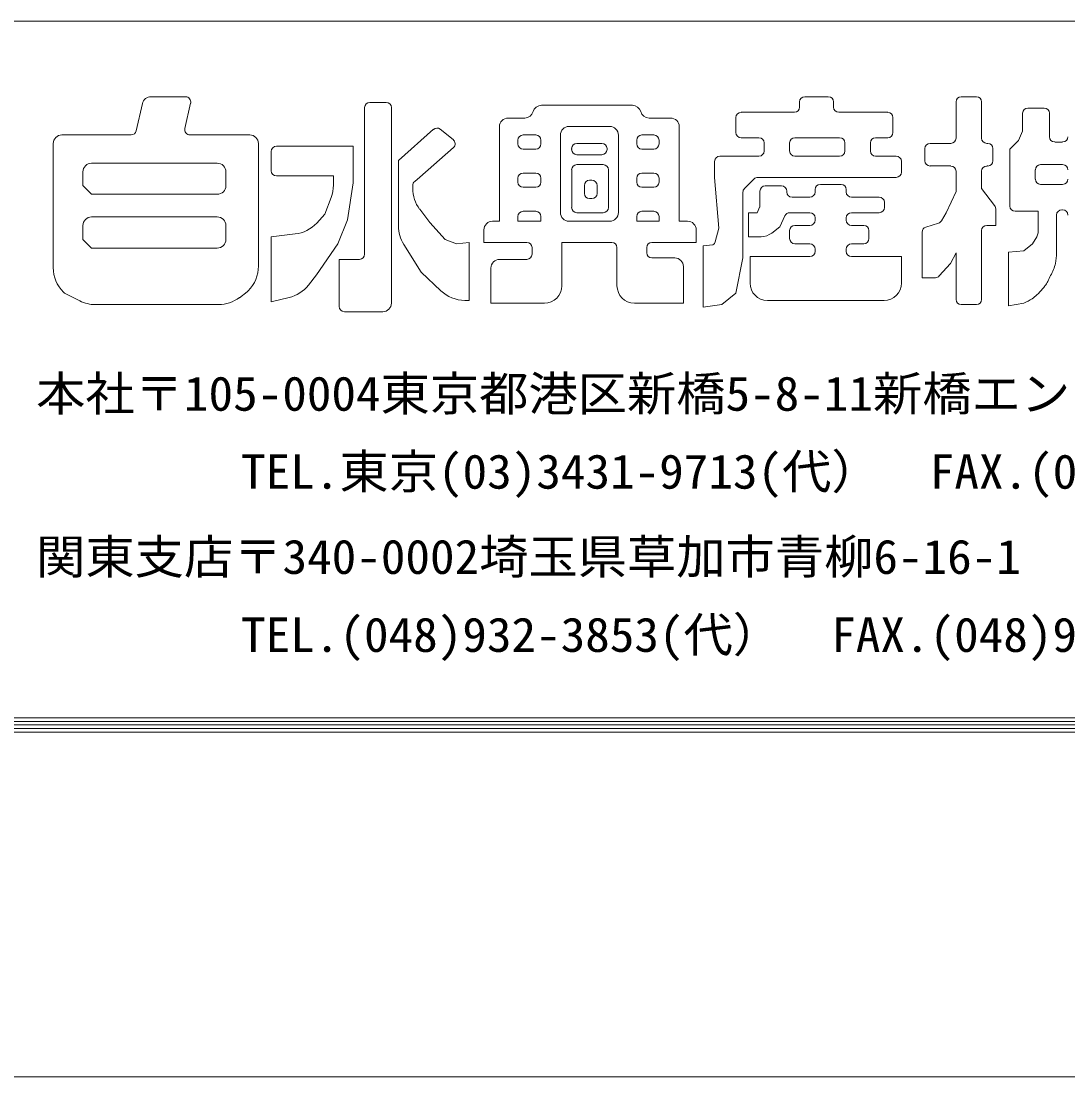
# Model space of a CAD drawing. Units: millimetres, scale not verified. Extents: x -3554 to 3554, y -1188 to 1188.
# Drawn here: x -2888.9 to -2710.5, y -1188 to -1008 of the extents above; entities that cross this region are included whole.
import ezdxf
from ezdxf.enums import TextEntityAlignment as Align

# ---------------------------------------------------------------- set-up
doc = ezdxf.new("R2010")
doc.units = ezdxf.units.MM
doc.header["$LTSCALE"] = 20
for name, color, linetype, lineweight in [('0-0_0', 7, 'Continuous', 18), ('0-1_DEFPOINTS', 7, 'Continuous', 18), ('0-4_WAKU', 7, 'Continuous', 18)]:
    doc.layers.add(name, color=color, linetype=linetype, lineweight=lineweight)
doc.styles.add('ＭＳ ゴシック', font='')
doc.styles.get('ＭＳ ゴシック').set_extended_font_data('MS Gothic')

msp = doc.modelspace()

# ---------------------------------------------------------------- linework, layer by layer
at = {"layer": '0-0_0'}
for p, q in [((-2868.23, -1022.05), (-2869.29, -1026.71)), ((-2860.88, -1020.89), (-2866.79, -1020.89)), ((-2861, -1026.32), (-2860.02, -1021.98)), ((-2826.67, -1021.86), (-2829.48, -1021.86)), ((-2784.73, -1022.35), (-2800.22, -1022.35)), ((-2756.23, -1021.79), (-2756.23, -1022.66)), ((-2751.33, -1020.9), (-2755.35, -1020.9)), ((-2750.44, -1022.66), (-2750.44, -1021.79)), ((-2729.56, -1021.78), (-2729.56, -1027.96)), ((-2726.1, -1020.89), (-2728.67, -1020.89)), ((-2725.22, -1027.96), (-2725.22, -1021.78)), ((-2830.37, -1022.75), (-2830.37, -1047.73)), ((-2825.79, -1049.04), (-2825.79, -1022.75)), ((-2757.12, -1023.55), (-2766.2, -1023.55)), ((-2741.2, -1023.55), (-2749.56, -1023.55)), ((-2718.22, -1023.71), (-2718.22, -1026.74)), ((-2714.52, -1022.82), (-2717.33, -1022.82)), ((-2713.64, -1027.72), (-2713.64, -1023.71)), ((-2807.38, -1026), (-2807.38, -1042.11)), ((-2803.07, -1024.52), (-2805.9, -1024.52)), ((-2795.52, -1025.96), (-2788.59, -1025.96)), ((-2778.22, -1024.52), (-2781.88, -1024.52)), ((-2776.74, -1042.11), (-2776.74, -1026)), ((-2767.09, -1024.44), (-2767.09, -1027)), ((-2740.31, -1027), (-2740.31, -1024.44)), ((-2870.16, -1027.4), (-2881.96, -1027.4)), ((-2849.94, -1027.4), (-2860.14, -1027.4)), ((-2824.58, -1031.74), (-2818.63, -1026.45)), ((-2817.48, -1026.42), (-2815.27, -1028.19)), ((-2801.21, -1027.41), (-2803.35, -1027.41)), ((-2797, -1040.63), (-2797, -1027.44)), ((-2787.11, -1027.44), (-2787.11, -1040.63)), ((-2781.07, -1027.41), (-2783.09, -1027.41)), ((-2883.44, -1028.88), (-2883.44, -1050.02)), ((-2848.46, -1049.78), (-2848.46, -1028.88)), ((-2832.3, -1029.33), (-2845.4, -1029.33)), ((-2832.3, -1034.39), (-2832.3, -1029.33)), ((-2815.24, -1029.55), (-2820.96, -1034.63)), ((-2804.24, -1028.3), (-2804.24, -1028.93)), ((-2800.32, -1028.93), (-2800.32, -1028.3)), ((-2789.93, -1028.85), (-2794.19, -1028.85)), ((-2783.98, -1028.3), (-2783.98, -1028.93)), ((-2780.18, -1028.93), (-2780.18, -1028.3)), ((-2766.2, -1027.89), (-2763.15, -1027.89)), ((-2762.27, -1028.78), (-2762.27, -1030.14)), ((-2757.92, -1030.14), (-2757.92, -1028.78)), ((-2757.04, -1027.89), (-2749.4, -1027.89)), ((-2748.51, -1028.78), (-2748.51, -1030.14)), ((-2744.17, -1030.14), (-2744.17, -1028.78)), ((-2743.28, -1027.89), (-2741.2, -1027.89)), ((-2730.45, -1028.85), (-2733.98, -1028.85)), ((-2724.17, -1028.85), (-2724.33, -1028.85)), ((-2711.39, -1028.61), (-2712.75, -1028.61)), ((-2846.29, -1030.22), (-2846.29, -1033.51)), ((-2803.35, -1029.82), (-2801.21, -1029.82)), ((-2795.07, -1029.74), (-2795.07, -1029.89)), ((-2794.19, -1030.78), (-2789.93, -1030.78)), ((-2789.04, -1029.89), (-2789.04, -1029.74)), ((-2783.09, -1029.82), (-2781.07, -1029.82)), ((-2763.15, -1031.02), (-2769.82, -1031.02)), ((-2749.4, -1031.02), (-2757.04, -1031.02)), ((-2739.75, -1031.02), (-2743.28, -1031.02)), ((-2734.87, -1029.73), (-2734.87, -1031.82)), ((-2723.29, -1031.82), (-2723.29, -1029.73)), ((-2720.39, -1029.81), (-2720.39, -1039.53)), ((-2855.49, -1032.22), (-2876.9, -1032.22)), ((-2824.58, -1042.92), (-2824.58, -1031.74)), ((-2789.69, -1032.47), (-2794.19, -1032.47)), ((-2770.71, -1031.91), (-2770.71, -1034.64)), ((-2738.87, -1033.75), (-2738.87, -1031.91)), ((-2733.98, -1032.7), (-2730.45, -1032.7)), ((-2724.33, -1032.7), (-2724.17, -1032.7)), ((-2715.16, -1032.46), (-2711.39, -1032.46)), ((-2854.01, -1036.05), (-2854.01, -1033.7)), ((-2845.4, -1034.39), (-2835.68, -1034.39)), ((-2835.68, -1035.97), (-2835.68, -1034.39)), ((-2820.96, -1034.63), (-2821.83, -1035.33)), ((-2804.24, -1034.8), (-2804.24, -1035.44)), ((-2801.21, -1033.92), (-2803.35, -1033.92)), ((-2800.32, -1035.44), (-2800.32, -1034.8)), ((-2795.07, -1033.36), (-2795.07, -1039.78)), ((-2788.8, -1039.78), (-2788.8, -1033.36)), ((-2783.98, -1034.8), (-2783.98, -1035.44)), ((-2781.07, -1033.92), (-2783.09, -1033.92)), ((-2780.18, -1035.44), (-2780.18, -1034.8)), ((-2763.97, -1034.9), (-2765.62, -1036.55)), ((-2739.75, -1034.64), (-2763.35, -1034.64)), ((-2729.56, -1033.59), (-2729.56, -1037.04)), ((-2725.22, -1036.56), (-2725.22, -1033.59)), ((-2716.05, -1034.95), (-2716.05, -1033.35)), ((-2822.17, -1036.03), (-2822.17, -1036.52)), ((-2803.35, -1036.33), (-2801.21, -1036.33)), ((-2792.9, -1036.01), (-2792.9, -1037.37)), ((-2791.62, -1035.12), (-2792.02, -1035.12)), ((-2790.73, -1037.37), (-2790.73, -1036.01)), ((-2783.09, -1036.33), (-2781.07, -1036.33)), ((-2759.29, -1036.09), (-2762.1, -1036.09)), ((-2753.58, -1036.73), (-2753.58, -1037.13)), ((-2749.16, -1035.85), (-2752.69, -1035.85)), ((-2748.27, -1037.13), (-2748.27, -1036.73)), ((-2725.22, -1036.56), (-2722.99, -1039.45)), ((-2711.39, -1035.84), (-2715.16, -1035.84)), ((-2876.9, -1037.53), (-2855.49, -1037.53)), ((-2792.02, -1038.26), (-2791.62, -1038.26)), ((-2762.99, -1036.97), (-2762.99, -1039.7)), ((-2758.41, -1037.13), (-2758.41, -1036.97)), ((-2754.47, -1038.01), (-2757.52, -1038.01)), ((-2742.65, -1038.01), (-2747.39, -1038.01)), ((-2731.25, -1040.66), (-2729.56, -1037.04)), ((-2820.98, -1040.07), (-2819.27, -1042.35)), ((-2741.76, -1039.78), (-2741.76, -1038.9)), ((-2711.54, -1040.18), (-2711.39, -1040.18)), ((-2855.49, -1041.38), (-2876.9, -1041.38)), ((-2807.38, -1042.11), (-2808.55, -1042.11)), ((-2804.24, -1041.31), (-2804.24, -1042.11)), ((-2800.32, -1042.11), (-2804.24, -1042.11)), ((-2801.21, -1040.43), (-2803.35, -1040.43)), ((-2800.32, -1042.11), (-2800.32, -1041.31)), ((-2788.59, -1042.11), (-2795.52, -1042.11)), ((-2794.19, -1040.67), (-2789.69, -1040.67)), ((-2783.98, -1041.31), (-2783.98, -1042.11)), ((-2780.18, -1042.11), (-2783.98, -1042.11)), ((-2781.07, -1040.43), (-2783.09, -1040.43)), ((-2780.18, -1042.11), (-2780.18, -1041.31)), ((-2775.33, -1042.11), (-2776.74, -1042.11)), ((-2759.61, -1043.08), (-2758.74, -1041.18)), ((-2757.93, -1040.67), (-2754.47, -1040.67)), ((-2753.58, -1041.55), (-2753.58, -1041.95)), ((-2748.27, -1041.95), (-2748.27, -1041.55)), ((-2747.39, -1040.67), (-2742.65, -1040.67)), ((-2732.04, -1042.04), (-2731.25, -1040.66)), ((-2719.5, -1040.42), (-2715.57, -1040.42)), ((-2715.57, -1040.42), (-2715.57, -1044.11)), ((-2712.43, -1047.47), (-2712.43, -1041.06)), ((-2854.01, -1045.21), (-2854.01, -1042.86)), ((-2810.03, -1043.59), (-2810.03, -1045.73)), ((-2773.85, -1045.73), (-2773.85, -1043.59)), ((-2760.98, -1044.14), (-2759.61, -1043.08)), ((-2757.92, -1043.72), (-2757.92, -1045.08)), ((-2754.47, -1042.84), (-2757.04, -1042.84)), ((-2745.3, -1042.84), (-2747.39, -1042.84)), ((-2744.41, -1045.08), (-2744.41, -1043.72)), ((-2735.35, -1051.75), (-2735.35, -1043.97)), ((-2734.72, -1043.12), (-2732.55, -1042.45)), ((-2725.22, -1055.44), (-2725.22, -1043.72)), ((-2812.52, -1045.72), (-2812.52, -1055.61)), ((-2810.03, -1045.73), (-2802.72, -1045.73)), ((-2796.76, -1053.13), (-2796.76, -1045.73)), ((-2796.76, -1045.73), (-2788.24, -1045.73)), ((-2781.4, -1045.73), (-2773.85, -1045.73)), ((-2764.92, -1044.76), (-2762.8, -1044.76)), ((-2876.9, -1046.69), (-2855.49, -1046.69)), ((-2820.72, -1050.79), (-2823.68, -1046.06)), ((-2801.83, -1046.62), (-2801.83, -1047.73)), ((-2787.35, -1046.62), (-2787.35, -1053.13)), ((-2782.29, -1047.49), (-2782.29, -1046.62)), ((-2757.04, -1045.97), (-2754.47, -1045.97)), ((-2753.58, -1046.86), (-2753.58, -1047.25)), ((-2748.27, -1047.25), (-2748.27, -1046.86)), ((-2747.39, -1045.97), (-2745.3, -1045.97)), ((-2730.52, -1049.34), (-2729.56, -1047.53)), ((-2729.56, -1047.53), (-2729.56, -1055.44)), ((-2720.63, -1056.57), (-2720.63, -1047.41)), ((-2825.79, -1056.06), (-2825.79, -1048.62)), ((-2802.72, -1048.62), (-2807.35, -1048.62)), ((-2777.5, -1048.38), (-2781.4, -1048.38)), ((-2764.68, -1048.14), (-2764.68, -1052.65)), ((-2754.47, -1048.14), (-2764.68, -1048.14)), ((-2738.87, -1048.14), (-2747.39, -1048.14)), ((-2738.87, -1052.65), (-2738.87, -1048.14)), ((-2732.43, -1051.45), (-2730.52, -1049.34)), ((-2817.37, -1053.98), (-2820.72, -1050.79)), ((-2808.83, -1050.1), (-2808.83, -1056.09)), ((-2776.02, -1056.09), (-2776.02, -1049.86)), ((-2735.35, -1051.75), (-2733.09, -1051.75)), ((-2876.26, -1056.33), (-2855.26, -1056.33)), ((-2846.29, -1055.85), (-2843.23, -1055.12)), ((-2812.52, -1055.61), (-2813.29, -1055.61)), ((-2808.83, -1056.09), (-2799.72, -1056.09)), ((-2784.39, -1056.09), (-2776.02, -1056.09)), ((-2761.72, -1055.61), (-2741.83, -1055.61)), ((-2728.67, -1056.33), (-2726.1, -1056.33)), ((-2720.63, -1056.57), (-2718.01, -1056.06)), ((-2833.82, -1057.54), (-2827.27, -1057.54))]:
    msp.add_line(p, q, dxfattribs=at)
for points in [[(-2720.39, -1029.81), (-2718.94, -1028.36), (-2718.22, -1026.74)], [(-2878.38, -1033.7), (-2878.38, -1036.05), (-2876.9, -1037.53)], [(-2839.95, -1053.02), (-2838.57, -1051.27), (-2834.95, -1045.96), (-2833.26, -1041.87), (-2832.3, -1035.6), (-2832.3, -1034.39)], [(-2770.62, -1045.63), (-2769.99, -1043.32), (-2770.71, -1034.64)], [(-2838.53, -1042.42), (-2837.12, -1040.9), (-2836.05, -1038.05)], [(-2765.88, -1037.18), (-2765.88, -1048.38), (-2767.09, -1054.41), (-2769.5, -1056.34), (-2772.64, -1056.78)], [(-2764.92, -1044.76), (-2764.92, -1040.67), (-2763.47, -1040.67), (-2762.99, -1039.58)], [(-2722.8, -1040), (-2722.8, -1042.83), (-2724.33, -1042.83)], [(-2878.38, -1042.86), (-2878.38, -1045.21), (-2876.9, -1046.69)], [(-2819.27, -1042.35), (-2816.62, -1045.24), (-2814.69, -1045.96), (-2812.52, -1045.72)], [(-2846.29, -1055.85), (-2846.29, -1044.76), (-2842.2, -1044.29)], [(-2720.63, -1047.41), (-2717.98, -1047.17), (-2716.53, -1045.96), (-2715.81, -1044.76), (-2715.57, -1044.11)], [(-2772.64, -1056.78), (-2772.64, -1046.29), (-2771, -1046.15)], [(-2831.26, -1048.62), (-2834.71, -1048.62), (-2834.71, -1056.65)], [(-2881.71, -1054.21), (-2881.51, -1054.4), (-2878.9, -1055.71)], [(-2851.71, -1055.15), (-2850.39, -1054.16), (-2850.2, -1053.97)]]:
    msp.add_lwpolyline(points, dxfattribs=at)
for centre, radius, start, end in [((-2866.79, -1022.37), 1.48, 90, 167.1894), ((-2860.88, -1021.78), 0.888, 347.1895, 90), ((-2829.48, -1022.75), 0.888, 90, 180), ((-2826.67, -1022.75), 0.888, 0, 90), ((-2800.22, -1023.83), 1.48, 90, 164.5119), ((-2784.73, -1023.83), 1.48, 15.4881, 90), ((-2755.35, -1021.79), 0.888, 90, 180), ((-2751.33, -1021.79), 0.888, 0, 90), ((-2728.67, -1021.78), 0.888, 90, 180), ((-2726.1, -1021.78), 0.888, 0, 90), ((-2803.07, -1023.04), 1.48, 270, 344.5119), ((-2781.88, -1023.04), 1.48, 195.4881, 270), ((-2766.2, -1024.44), 0.888, 90, 180), ((-2757.12, -1022.66), 0.888, 270, 0), ((-2749.56, -1022.66), 0.888, 180, 270), ((-2741.2, -1024.44), 0.888, 0, 90), ((-2717.33, -1023.71), 0.888, 90, 180), ((-2714.52, -1023.71), 0.888, 0, 90), ((-2805.9, -1026), 1.48, 90, 180), ((-2795.52, -1027.44), 1.48, 90, 180), ((-2788.59, -1027.44), 1.48, 0, 90), ((-2778.22, -1026), 1.48, 0, 90), ((-2881.96, -1028.88), 1.48, 90, 180), ((-2870.16, -1026.51), 0.888, 270, 347.1895), ((-2860.14, -1026.51), 0.888, 167.1894, 270), ((-2849.94, -1028.88), 1.48, 0, 90), ((-2818.04, -1027.12), 0.888, 51.3609, 131.6125), ((-2803.35, -1028.3), 0.888, 90, 180), ((-2801.21, -1028.3), 0.888, 0, 90), ((-2783.09, -1028.3), 0.888, 90, 180), ((-2781.07, -1028.3), 0.888, 0, 90), ((-2766.2, -1027), 0.888, 180, 270), ((-2741.2, -1027), 0.888, 270, 0), ((-2712.75, -1027.72), 0.888, 180, 270), ((-2711.39, -1027.72), 0.888, 270, 0), ((-2845.4, -1030.22), 0.888, 90, 180), ((-2815.83, -1028.89), 0.888, 311.6125, 51.3609), ((-2803.35, -1028.93), 0.888, 180, 270), ((-2801.21, -1028.93), 0.888, 270, 0), ((-2794.19, -1029.74), 0.888, 90, 180), ((-2789.93, -1029.74), 0.888, 0, 90), ((-2783.09, -1028.93), 0.888, 180, 270), ((-2781.07, -1028.93), 0.888, 270, 0), ((-2763.15, -1028.78), 0.888, 0, 90), ((-2757.04, -1028.78), 0.888, 90, 180), ((-2749.4, -1028.78), 0.888, 0, 90), ((-2743.28, -1028.78), 0.888, 90, 180), ((-2733.98, -1029.73), 0.888, 90, 180), ((-2730.45, -1027.96), 0.888, 270, 0), ((-2724.33, -1027.96), 0.888, 180, 270), ((-2724.17, -1029.73), 0.888, 0, 90), ((-2794.19, -1029.89), 0.888, 180, 270), ((-2789.93, -1029.89), 0.888, 270, 0), ((-2769.82, -1031.91), 0.888, 90, 180), ((-2763.15, -1030.14), 0.888, 270, 0), ((-2757.04, -1030.14), 0.888, 180, 270), ((-2749.4, -1030.14), 0.888, 270, 0), ((-2743.28, -1030.14), 0.888, 180, 270), ((-2739.75, -1031.91), 0.888, 0, 90), ((-2876.9, -1033.7), 1.48, 90, 180), ((-2855.49, -1033.7), 1.48, 0, 90), ((-2794.19, -1033.36), 0.888, 90, 180), ((-2789.69, -1033.36), 0.888, 0, 90), ((-2733.98, -1031.82), 0.888, 180, 270), ((-2730.45, -1033.59), 0.888, 0, 90), ((-2724.33, -1033.59), 0.888, 90, 180), ((-2724.17, -1031.82), 0.888, 270, 0), ((-2715.16, -1033.35), 0.888, 90, 180), ((-2711.39, -1033.35), 0.888, 0, 90), ((-2845.4, -1033.51), 0.888, 180, 270), ((-2803.35, -1034.8), 0.888, 90, 180), ((-2801.21, -1034.8), 0.888, 0, 90), ((-2783.09, -1034.8), 0.888, 90, 180), ((-2781.07, -1034.8), 0.888, 0, 90), ((-2763.35, -1035.53), 0.888, 90, 134.9788), ((-2739.75, -1033.75), 0.888, 270, 0), ((-2715.16, -1034.95), 0.888, 180, 270), ((-2711.39, -1034.95), 0.888, 270, 0), ((-2855.49, -1036.05), 1.48, 270, 360), ((-2841.6, -1035.97), 5.92, 339.43, 360), ((-2821.28, -1036.03), 0.888, 128.6391, 180), ((-2816.25, -1036.52), 5.92, 180, 216.8903), ((-2803.35, -1035.44), 0.888, 180, 270), ((-2801.21, -1035.44), 0.888, 270, 0), ((-2792.02, -1036.01), 0.888, 90, 180), ((-2791.62, -1036.01), 0.888, 0, 90), ((-2783.09, -1035.44), 0.888, 180, 270), ((-2781.07, -1035.44), 0.888, 270, 0), ((-2765, -1037.18), 0.888, 134.9788, 180), ((-2762.1, -1036.97), 0.888, 90, 180), ((-2759.29, -1036.97), 0.888, 0, 90), ((-2752.69, -1036.73), 0.888, 90, 180), ((-2749.16, -1036.73), 0.888, 0, 90), ((-2792.02, -1037.37), 0.888, 180, 270), ((-2791.62, -1037.37), 0.888, 270, 0), ((-2757.52, -1037.13), 0.888, 180, 270), ((-2754.47, -1037.13), 0.888, 270, 0), ((-2747.39, -1037.13), 0.888, 180, 270), ((-2742.65, -1038.9), 0.888, 0, 90), ((-2794.19, -1039.78), 0.888, 180, 270), ((-2789.69, -1039.78), 0.888, 270, 0), ((-2742.65, -1039.78), 0.888, 270, 0), ((-2723.69, -1040), 0.888, 0, 37.5891), ((-2719.5, -1039.53), 0.888, 180, 270), ((-2711.54, -1041.06), 0.888, 90, 180), ((-2711.39, -1041.06), 0.888, 0, 90), ((-2876.9, -1042.86), 1.48, 90, 180), ((-2855.49, -1042.86), 1.48, 0, 90), ((-2808.55, -1043.59), 1.48, 90, 180), ((-2803.35, -1041.31), 0.888, 90, 180), ((-2801.21, -1041.31), 0.888, 0, 90), ((-2795.52, -1040.63), 1.48, 180, 270), ((-2788.59, -1040.63), 1.48, 270, 0), ((-2783.09, -1041.31), 0.888, 90, 180), ((-2781.07, -1041.31), 0.888, 0, 90), ((-2775.33, -1043.59), 1.48, 0, 90), ((-2757.93, -1041.55), 0.888, 90, 155.2087), ((-2754.47, -1041.55), 0.888, 0, 90), ((-2754.47, -1041.95), 0.888, 270, 0), ((-2747.39, -1041.55), 0.888, 90, 180), ((-2747.39, -1041.95), 0.888, 180, 270), ((-2732.81, -1041.6), 0.888, 287.0908, 330.2368), ((-2842.88, -1038.41), 5.92, 276.5771, 317.2695), ((-2818.66, -1042.92), 5.92, 180, 212.0245), ((-2757.04, -1043.72), 0.888, 90, 180), ((-2745.3, -1043.72), 0.888, 0, 90), ((-2734.46, -1043.97), 0.888, 107.0908, 180), ((-2724.33, -1043.72), 0.888, 90, 180), ((-2855.49, -1045.21), 1.48, 270, 360), ((-2802.72, -1046.62), 0.888, 0, 90), ((-2788.24, -1046.62), 0.888, 0, 90), ((-2781.4, -1046.62), 0.888, 90, 180), ((-2771.47, -1045.4), 0.888, 301.9863, 344.7341), ((-2762.8, -1041.8), 2.96, 270, 307.8544), ((-2757.04, -1045.08), 0.888, 180, 270), ((-2745.3, -1045.08), 0.888, 270, 0), ((-2781.4, -1047.49), 0.888, 180, 270), ((-2754.47, -1046.86), 0.888, 0, 90), ((-2754.47, -1047.25), 0.888, 270, 0), ((-2747.39, -1046.86), 0.888, 90, 180), ((-2747.39, -1047.25), 0.888, 180, 270), ((-2725.2, -1046.96), 12.78, 349.4663, 357.6885), ((-2831.26, -1047.73), 0.888, 270, 360), ((-2807.35, -1050.1), 1.48, 90, 180), ((-2802.72, -1047.73), 0.888, 270, 0), ((-2777.5, -1049.86), 1.48, 0, 90), ((-2717.3, -1048.43), 4.75, 335.9557, 349.4663), ((-2877.52, -1050.02), 5.92, 180, 225.0212), ((-2854.38, -1049.78), 5.92, 314.9788, 0), ((-2746.52, -1035.39), 36.74, 332.4693, 335.9557), ((-2761.72, -1052.65), 2.96, 180, 270), ((-2741.83, -1052.65), 2.96, 270, 0), ((-2733.09, -1050.86), 0.888, 270, 317.9917), ((-2719.24, -1049.61), 5.98, 323.8192, 332.4693), ((-2844.6, -1049.36), 5.92, 283.3829, 321.8222), ((-2813.29, -1049.69), 5.92, 226.4184, 270), ((-2799.72, -1053.13), 2.96, 270, 0), ((-2784.39, -1053.13), 2.96, 180, 270), ((-2718.92, -1051.6), 4.39, 301.8301, 315.7405), ((-2737.6, -1033.4), 30.48, 315.7405, 318.3454), ((-2719.99, -1049.06), 6.91, 318.3454, 323.8192), ((-2876.26, -1050.41), 5.92, 243.4519, 270), ((-2855.26, -1050.41), 5.92, 270, 306.8496), ((-2827.27, -1056.06), 1.48, 270, 360), ((-2728.67, -1055.44), 0.888, 180, 270), ((-2726.1, -1055.44), 0.888, 270, 0), ((-2721.76, -1047.03), 9.78, 292.5171, 301.8301), ((-2833.82, -1056.65), 0.888, 180, 270)]:
    msp.add_arc(centre, radius, start, end, dxfattribs=at)
at = {"layer": '0-1_DEFPOINTS', "color": 5}
msp.add_line((-3554.14, -1188), (-190.14, -1188), dxfattribs=at)
at = {"layer": '0-4_WAKU'}
for p, q in [((-3474.14, -1008), (-274.14, -1008)), ((-3472.94, -1126.8), (-275.34, -1126.8)), ((-3474.74, -1128.6), (-273.54, -1128.6)), ((-3474.14, -1128), (-274.14, -1128)), ((-3473.54, -1127.4), (-274.74, -1127.4)), ((-3475.34, -1129.2), (-272.94, -1129.2))]:
    msp.add_line(p, q, dxfattribs=at)

# ---------------------------------------------------------------- texts
at = {"layer": '0-0_0', "style": 'ＭＳ ゴシック', "width": 1.05}
for s, p in [('本社〒105-0004東京都港区新橋5-8-11新橋エンタービル3Ｆ', (-2886.36, -1076.19)), ('TEL.東京(03)3431-9713(代）  FAX.(03)3431-9708', (-2851.42, -1089.48)), ('関東支店〒340-0002埼玉県草加市青柳6-16-1', (-2886.36, -1104.01)), ('TEL.(048)932-3853(代）  FAX.(048)931-8164', (-2851.42, -1117.3))]:
    msp.add_text(s, height=5.865, dxfattribs=at).set_placement(p, align=Align.BOTTOM_LEFT)

doc.saveas('drawing.dxf')
